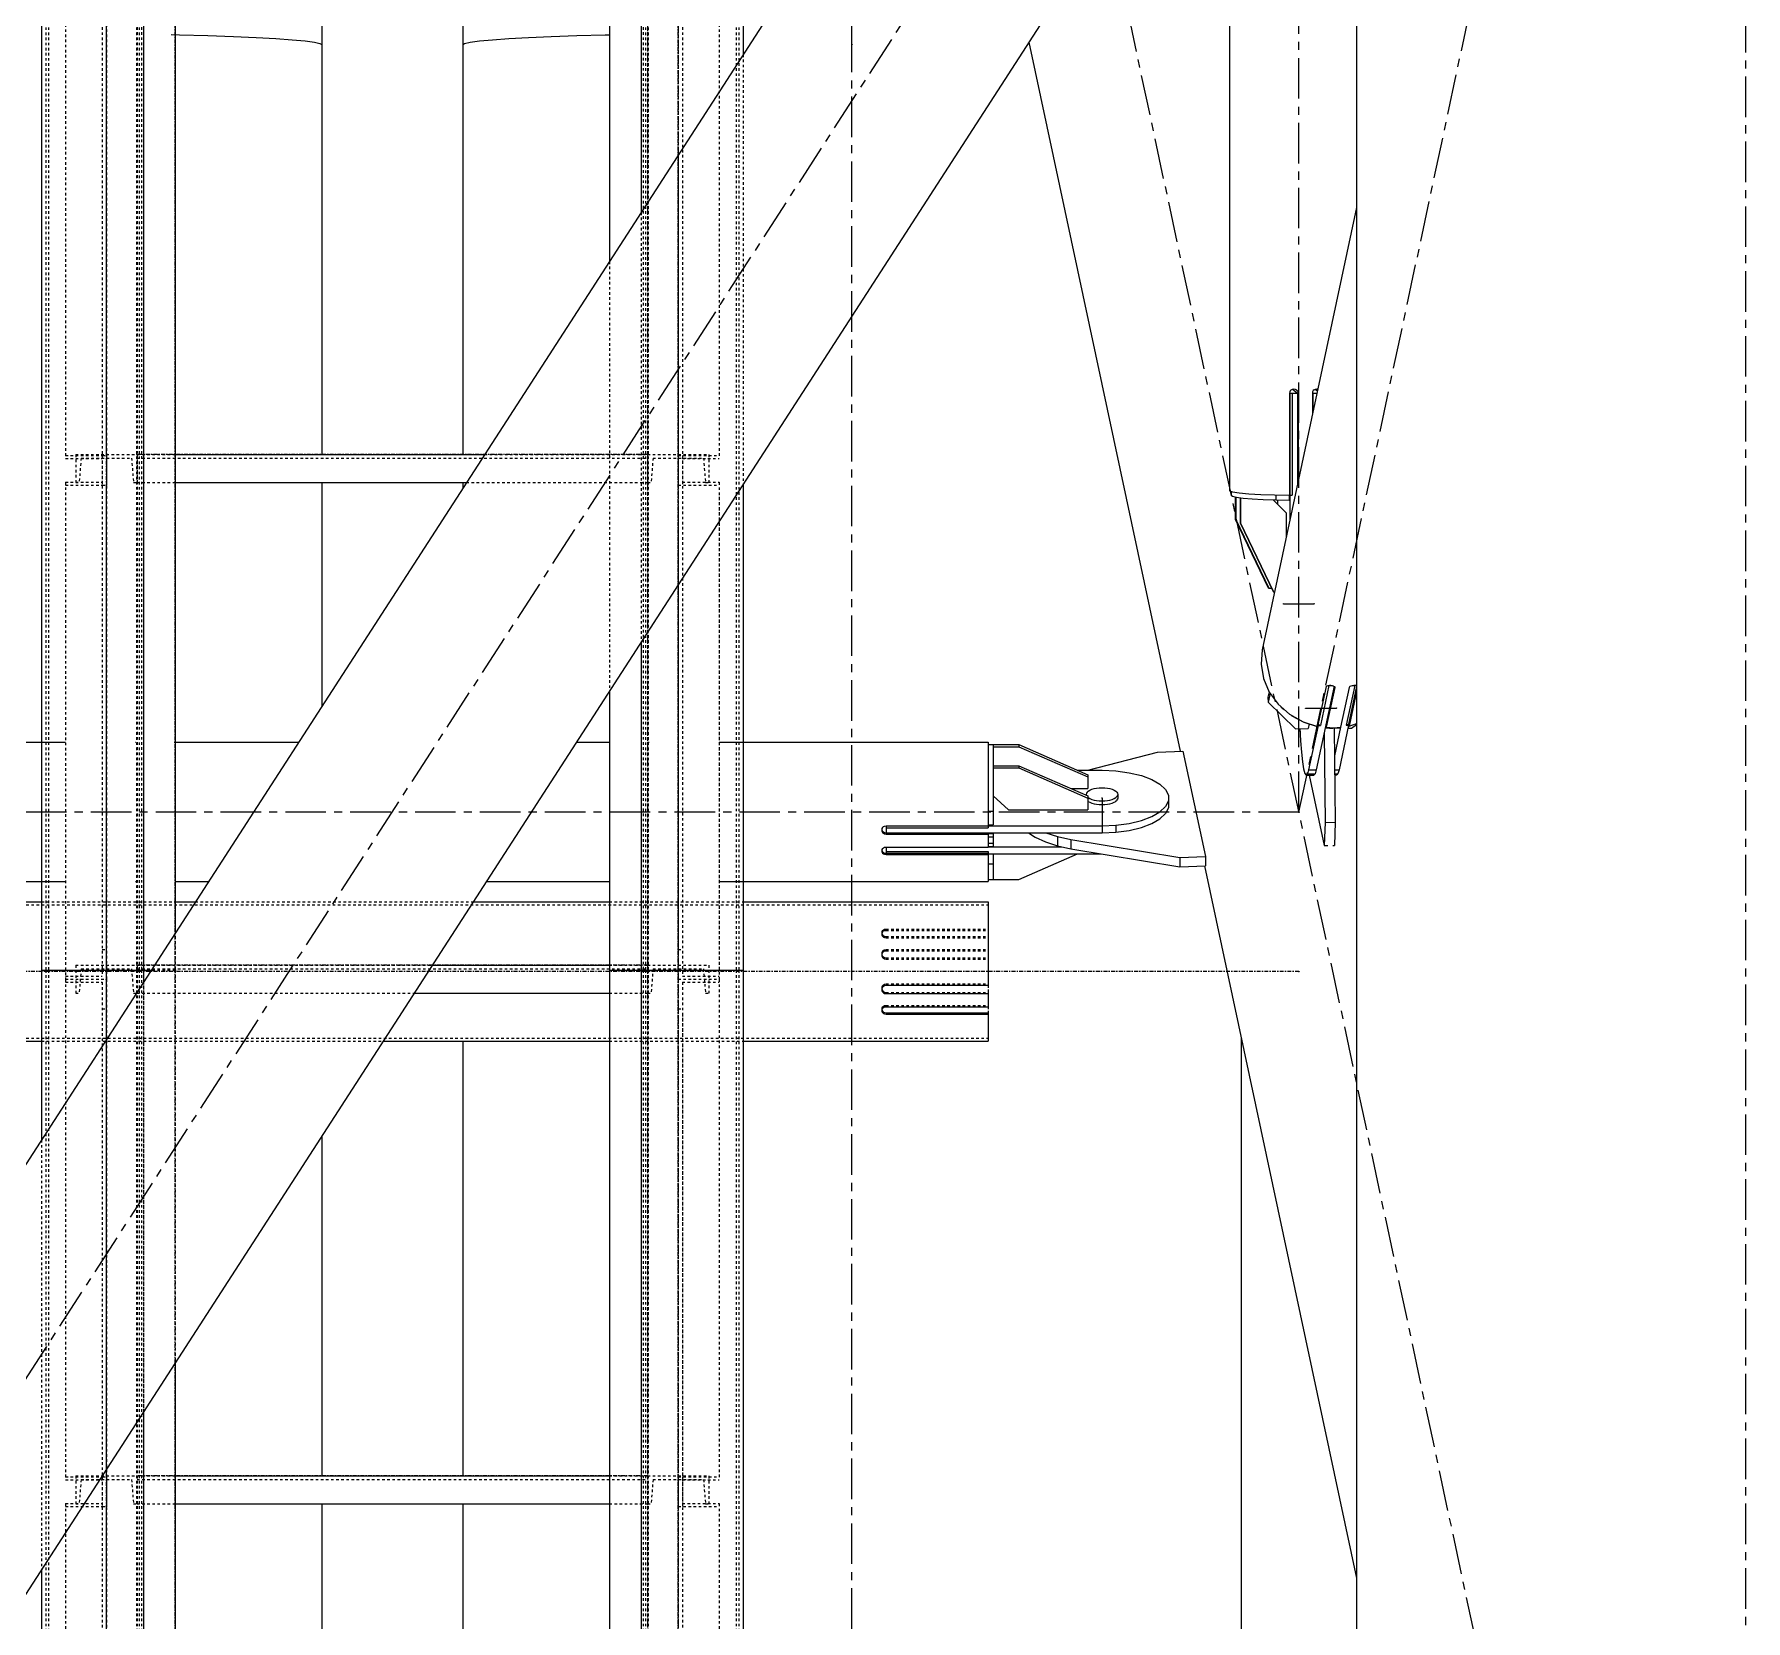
# Model space of a CAD drawing. Header units: millimetres. Extents: x 5143 to 30813, y 232 to 21408.
# Drawn here: x 23094.9 to 23430, y 7791.9 to 8102.6 of the extents above; entities that cross this region are included whole.
import ezdxf

# ---------------------------------------------------------------- set-up
doc = ezdxf.new("R2010")
doc.units = ezdxf.units.MM
doc.header["$LTSCALE"] = 0.25
for name, pattern in [('CENTER', [50.8, 31.75, -6.35, 6.35, -6.35]), ('XKITLINE00', [0]), ('XKITLINE02', [4, 2, -2]), ('XKITLINE03', [6, 3, -1, 1, -1])]:
    doc.linetypes.add(name, pattern=pattern)

msp = doc.modelspace()

# ---------------------------------------------------------------- linework, layer by layer
at = {"color": 3, "linetype": 'XKITLINE02'}
for p, q in [((23097.16, 9590.91), (23097.16, 7919.31)), ((23097.69, 9590.91), (23097.69, 7919.31)), ((23114.92, 9590.91), (23114.92, 7919.31)), ((23115, 9590.95), (23115.01, 7919.31)), ((23115, 9590.95), (23115.01, 7919.31)), ((23115.46, 9590.91), (23115.46, 7919.31)), ((23115.85, 9590.95), (23115.86, 7919.31)), ((23115.85, 9590.95), (23115.86, 7919.31)), ((23122.5, 9590.95), (23122.51, 7919.31)), ((23122.5, 9590.95), (23122.51, 7919.31)), ((23214.14, 9590.95), (23214.14, 7919.31)), ((23214.54, 9590.91), (23214.54, 7919.31)), ((23214.99, 9590.95), (23214.99, 7919.31)), ((23215.07, 9590.91), (23215.07, 7919.31)), ((23232.3, 9590.91), (23232.3, 7919.31)), ((23232.84, 9590.91), (23232.84, 7919.31)), ((23101.01, 8117.52), (23101.01, 8019.49)), ((23108.21, 8116.94), (23108.21, 8014.27)), ((23109.01, 8117.52), (23109.01, 8014.27)), ((23220.99, 8117.52), (23220.99, 8014.27)), ((23221.79, 8116.94), (23221.79, 8014.27)), ((23228.99, 8117.52), (23228.99, 8019.49)), ((23233.69, 8098.61), (23233.69, 8014.5)), ((23220.99, 8078.96), (23220.99, 8020.07)), ((23213.69, 8067.66), (23213.69, 7983.55)), ((23207.49, 8058.07), (23207.49, 7973.96)), ((23101.01, 8020.07), (23109.01, 8020.07)), ((23101.01, 8019.49), (23108.21, 8019.49)), ((23103.01, 8020.27), (23103.01, 8014.77)), ((23103.01, 8020.27), (23115.01, 8020.27)), ((23103.01, 8020.27), (23103.01, 8014.77)), ((23104.07, 8019.57), (23103.69, 8014.77)), ((23104.07, 8019.57), (23103.69, 8014.77)), ((23104.07, 8019.57), (23113.94, 8019.57)), ((23108.21, 8020.09), (23108.21, 7918.11)), ((23108.21, 8020.09), (23109.01, 8020.09)), ((23109.01, 8020.09), (23109.01, 7917.52)), ((23113.94, 8019.57), (23114.33, 8014.77)), ((23113.94, 8019.57), (23114.33, 8014.77)), ((23115.01, 8020.27), (23115.01, 8014.77)), ((23115.01, 8020.27), (23122.51, 8020.27)), ((23115.01, 8020.27), (23115.01, 8014.77)), ((23115.01, 8020.27), (23115.01, 8014.77)), ((23115.01, 8019.57), (23214.99, 8019.57)), ((23183.06, 8020.27), (23214.99, 8020.27)), ((23214.99, 8020.27), (23214.99, 8014.77)), ((23214.99, 8020.27), (23226.99, 8020.27)), ((23214.99, 8020.27), (23214.99, 8014.77)), ((23214.99, 8020.27), (23214.99, 8014.77)), ((23216.05, 8019.57), (23215.67, 8014.77)), ((23216.05, 8019.57), (23215.67, 8014.77)), ((23216.05, 8019.57), (23225.92, 8019.57)), ((23220.99, 8020.09), (23220.99, 7922.34)), ((23220.99, 8020.09), (23221.79, 8020.09)), ((23220.99, 8020.07), (23228.99, 8020.07)), ((23221.79, 8020.09), (23221.79, 7918.11)), ((23221.79, 8019.49), (23228.99, 8019.49)), ((23225.92, 8019.57), (23226.31, 8014.77)), ((23225.92, 8019.57), (23226.31, 8014.77)), ((23226.99, 8020.27), (23226.99, 8014.77)), ((23226.99, 8020.27), (23226.99, 8014.77)), ((23101.01, 8014.84), (23101.01, 7917.52)), ((23101.01, 8014.84), (23108.21, 8014.84)), ((23101.01, 8014.26), (23109.01, 8014.26)), ((23103.01, 8014.77), (23103.69, 8014.77)), ((23108.21, 8014.27), (23109.01, 8014.27)), ((23114.33, 8014.77), (23115.01, 8014.77)), ((23115.01, 8014.77), (23122.51, 8014.77)), ((23179.5, 8014.77), (23214.99, 8014.77)), ((23214.99, 8014.77), (23215.67, 8014.77)), ((23220.99, 8014.27), (23221.79, 8014.27)), ((23220.99, 8014.26), (23228.99, 8014.26)), ((23221.79, 8014.84), (23228.99, 8014.84)), ((23226.31, 8014.77), (23226.99, 8014.77)), ((23228.99, 8014.84), (23228.99, 7919.31)), ((23228.99, 8011.96), (23228.99, 7917.52)), ((23220.99, 8008.49), (23220.99, 7917.52)), ((23048.33, 7932.07), (23281.66, 7932.07)), ((23096.31, 7932.67), (23122.51, 7932.67)), ((23126.44, 7932.67), (23180.8, 7932.67)), ((23207.49, 7932.67), (23233.69, 7932.67)), ((23281.66, 7932.07), (23281.66, 7926.83)), ((23260.85, 7926.86), (23260.81, 7926.63)), ((23260.81, 7926.63), (23260.85, 7926.4)), ((23260.81, 7926.63), (23260.81, 7926.38)), ((23260.85, 7926.61), (23260.81, 7926.38)), ((23260.81, 7926.38), (23260.85, 7926.15)), ((23260.97, 7927.06), (23260.85, 7926.86)), ((23260.97, 7926.81), (23260.85, 7926.61)), ((23260.85, 7926.4), (23260.97, 7926.2)), ((23260.85, 7926.15), (23260.97, 7925.95)), ((23260.97, 7927.06), (23261.16, 7927.22)), ((23260.97, 7926.81), (23261.12, 7926.94)), ((23260.97, 7926.2), (23261.16, 7926.04)), ((23260.97, 7925.95), (23261.16, 7925.79)), ((23261.12, 7926.94), (23261.16, 7926.97)), ((23261.16, 7927.22), (23261.39, 7927.31)), ((23261.16, 7926.97), (23261.39, 7927.06)), ((23261.16, 7926.04), (23261.39, 7925.93)), ((23261.16, 7925.79), (23261.39, 7925.68)), ((23261.39, 7927.31), (23261.66, 7927.36)), ((23261.39, 7927.06), (23261.66, 7927.09)), ((23261.39, 7925.93), (23261.66, 7925.9)), ((23261.39, 7925.93), (23261.39, 7925.68)), ((23261.39, 7925.68), (23261.66, 7925.65)), ((23261.66, 7927.36), (23261.66, 7927.09)), ((23261.66, 7927.36), (23281.66, 7927.36)), ((23261.66, 7927.09), (23281.66, 7927.09)), ((23261.66, 7925.9), (23281.66, 7925.9)), ((23261.66, 7925.9), (23261.66, 7925.65)), ((23261.66, 7925.65), (23281.66, 7925.65)), ((23281.66, 7926.83), (23281.66, 7919.31)), ((23108.21, 7923.35), (23109.01, 7923.35)), ((23220.99, 7923.35), (23221.79, 7923.35)), ((23260.85, 7922.79), (23260.81, 7922.53)), ((23260.85, 7922.54), (23260.81, 7922.34)), ((23260.81, 7922.53), (23260.84, 7922.34)), ((23260.81, 7922.53), (23260.81, 7922.29)), ((23260.81, 7922.34), (23260.81, 7922.29)), ((23260.81, 7922.29), (23260.85, 7922.03)), ((23260.84, 7922.34), (23260.85, 7922.28)), ((23260.97, 7923.01), (23260.85, 7922.79)), ((23260.97, 7922.76), (23260.85, 7922.54)), ((23260.85, 7922.28), (23260.97, 7922.06)), ((23260.85, 7922.03), (23260.97, 7921.81)), ((23260.97, 7923.01), (23261.16, 7923.19)), ((23260.97, 7922.76), (23261.16, 7922.94)), ((23260.97, 7922.06), (23261.16, 7921.88)), ((23261.16, 7923.19), (23261.39, 7923.31)), ((23261.16, 7922.94), (23261.39, 7923.06)), ((23261.39, 7923.31), (23261.66, 7923.35)), ((23261.39, 7923.31), (23261.39, 7923.06)), ((23261.39, 7923.06), (23261.66, 7923.1)), ((23261.66, 7923.35), (23281.66, 7923.35)), ((23261.66, 7923.35), (23261.66, 7923.1)), ((23261.66, 7923.1), (23281.66, 7923.1)), ((23097.16, 7919.31), (23097.16, 6234.33)), ((23097.69, 7919.31), (23097.69, 6234.33)), ((23103.01, 7920.27), (23103.01, 7914.77)), ((23103.01, 7920.27), (23115.01, 7920.27)), ((23103.01, 7920.27), (23103.01, 7914.77)), ((23104.07, 7919.57), (23103.69, 7914.77)), ((23104.07, 7919.57), (23103.69, 7914.77)), ((23104.07, 7919.57), (23113.94, 7919.57)), ((23113.94, 7919.57), (23114.33, 7914.77)), ((23113.94, 7919.57), (23114.33, 7914.77)), ((23114.92, 7919.31), (23114.93, 6234.33)), ((23115.01, 7920.27), (23115.01, 7914.77)), ((23115.01, 7920.27), (23115.01, 7914.77)), ((23115.01, 7920.27), (23115.01, 7914.77)), ((23115.01, 7920.27), (23172.79, 7920.27)), ((23115.01, 7919.57), (23214.99, 7919.57)), ((23115.01, 7919.31), (23122.51, 7919.31)), ((23115.01, 7919.31), (23116.31, 7919.31)), ((23115.01, 7919.31), (23115.01, 6234.33)), ((23115.01, 7919.31), (23122.51, 7919.31)), ((23115.01, 7919.31), (23116.31, 7919.31)), ((23115.46, 7919.31), (23115.46, 6234.33)), ((23115.86, 7919.31), (23115.86, 6234.33)), ((23116.31, 7919.31), (23116.31, 6234.33)), ((23122.51, 7919.31), (23122.51, 6234.33)), ((23122.51, 7919.31), (23122.51, 7842.48)), ((23207.49, 7920.27), (23214.99, 7920.27)), ((23207.49, 7919.31), (23214.99, 7919.31)), ((23207.49, 7919.31), (23214.99, 7919.31)), ((23214.14, 7919.31), (23214.14, 6234.33)), ((23214.54, 7919.31), (23214.53, 6234.33)), ((23214.99, 7920.27), (23214.99, 7914.77)), ((23214.99, 7920.27), (23226.99, 7920.27)), ((23214.99, 7920.27), (23214.99, 7914.77)), ((23214.99, 7920.27), (23214.99, 7914.77)), ((23214.99, 7919.31), (23214.99, 6234.33)), ((23215.07, 7919.31), (23215.06, 6234.33)), ((23216.05, 7919.57), (23215.67, 7914.77)), ((23216.05, 7919.57), (23215.67, 7914.77)), ((23216.05, 7919.57), (23225.92, 7919.57)), ((23225.92, 7919.57), (23226.31, 7914.77)), ((23225.92, 7919.57), (23226.31, 7914.77)), ((23226.99, 7920.27), (23226.99, 7914.77)), ((23226.99, 7920.27), (23226.99, 7914.77)), ((23232.3, 7919.31), (23232.3, 6234.33)), ((23232.84, 7919.31), (23232.83, 6234.33)), ((23260.97, 7921.81), (23261.12, 7921.66)), ((23261.12, 7921.66), (23261.16, 7921.62)), ((23261.16, 7921.88), (23261.39, 7921.78)), ((23261.16, 7921.62), (23261.39, 7921.5)), ((23261.39, 7921.78), (23261.66, 7921.72)), ((23261.39, 7921.5), (23261.66, 7921.45)), ((23261.66, 7921.72), (23281.66, 7921.72)), ((23261.66, 7921.72), (23261.66, 7921.45)), ((23261.66, 7921.45), (23281.66, 7921.45)), ((23101.01, 7918.11), (23108.21, 7918.11)), ((23101.01, 7917.52), (23101.01, 7819.49)), ((23101.01, 7917.52), (23109.01, 7917.52)), ((23101.01, 7917.52), (23109.01, 7917.52)), ((23101.01, 7916.94), (23108.21, 7916.94)), ((23108.21, 7916.94), (23108.21, 7814.27)), ((23109.01, 7917.52), (23109.01, 7814.27)), ((23116.31, 7917), (23116.31, 7832.89)), ((23220.99, 7917.52), (23220.99, 7814.27)), ((23220.99, 7917.52), (23228.99, 7917.52)), ((23220.99, 7917.52), (23228.99, 7917.52)), ((23221.79, 7918.11), (23228.99, 7918.11)), ((23221.79, 7916.94), (23221.79, 7817.17)), ((23221.79, 7916.94), (23228.99, 7916.94)), ((23228.99, 7917.52), (23228.99, 7819.49)), ((23260.85, 7916.01), (23260.81, 7915.76)), ((23260.81, 7915.76), (23260.83, 7915.64)), ((23260.81, 7915.76), (23260.81, 7915.51)), ((23260.97, 7916.24), (23260.85, 7916.01)), ((23260.97, 7916.24), (23261.12, 7916.39)), ((23261.16, 7916.42), (23261.12, 7916.39)), ((23261.16, 7916.42), (23261.39, 7916.55)), ((23261.39, 7916.55), (23261.66, 7916.6)), ((23261.66, 7916.6), (23281.66, 7916.6)), ((23261.66, 7916.6), (23261.66, 7916.33)), ((23281.66, 7916.5), (23281.66, 7914.95)), ((23281.66, 7916.33), (23281.66, 7905.98)), ((23103.01, 7914.77), (23103.69, 7914.77)), ((23114.33, 7914.77), (23115.01, 7914.77)), ((23115.01, 7914.77), (23169.23, 7914.77)), ((23207.49, 7914.77), (23214.99, 7914.77)), ((23214.99, 7914.77), (23215.67, 7914.77)), ((23226.31, 7914.77), (23226.99, 7914.77)), ((23260.97, 7912.1), (23260.85, 7911.9)), ((23260.97, 7912.1), (23261.16, 7912.26)), ((23261.16, 7912.26), (23261.39, 7912.37)), ((23261.39, 7912.37), (23261.66, 7912.4)), ((23261.39, 7912.37), (23261.39, 7912.12)), ((23261.66, 7914.95), (23281.66, 7914.95)), ((23261.66, 7912.4), (23281.66, 7912.4)), ((23261.66, 7912.4), (23261.66, 7912.15)), ((23281.66, 7913.36), (23281.66, 7912.15)), ((23281.66, 7912.15), (23281.66, 7910.86)), ((23108.21, 7911.72), (23109.01, 7911.72)), ((23220.99, 7911.72), (23221.79, 7911.72)), ((23221.79, 7910.74), (23221.79, 7814.27)), ((23260.85, 7911.9), (23260.81, 7911.67)), ((23260.81, 7911.67), (23260.83, 7911.54)), ((23260.81, 7911.67), (23260.81, 7911.42)), ((23261.14, 7910.84), (23261.16, 7910.83)), ((23048.33, 7905.98), (23281.66, 7905.98)), ((23096.31, 7905.38), (23163.16, 7905.38)), ((23207.49, 7905.38), (23233.69, 7905.38)), ((23281.66, 7907.98), (23281.66, 7906.85)), ((23281.66, 7906.24), (23281.66, 7905.78)), ((23096.31, 7886.06), (23096.31, 7801.95)), ((23101.01, 7820.07), (23109.01, 7820.07)), ((23101.01, 7819.49), (23108.21, 7819.49)), ((23103.01, 7820.27), (23103.01, 7814.77)), ((23103.01, 7820.27), (23115.01, 7820.27)), ((23103.01, 7820.27), (23103.01, 7814.77)), ((23104.07, 7819.57), (23103.69, 7814.77)), ((23104.07, 7819.57), (23103.69, 7814.77)), ((23104.07, 7819.57), (23113.94, 7819.57)), ((23108.21, 7820.09), (23108.21, 7718.11)), ((23108.21, 7820.09), (23109.01, 7820.09)), ((23109.01, 7820.09), (23109.01, 7717.52)), ((23113.94, 7819.57), (23114.33, 7814.77)), ((23113.94, 7819.57), (23114.33, 7814.77)), ((23115.01, 7820.27), (23115.01, 7814.77)), ((23115.01, 7820.27), (23122.51, 7820.27)), ((23115.01, 7820.27), (23115.01, 7814.77)), ((23115.01, 7820.27), (23115.01, 7814.77)), ((23115.01, 7819.57), (23214.99, 7819.57)), ((23207.49, 7820.27), (23214.99, 7820.27)), ((23214.99, 7820.27), (23214.99, 7814.77)), ((23214.99, 7820.27), (23226.99, 7820.27)), ((23214.99, 7820.27), (23214.99, 7814.77)), ((23214.99, 7820.27), (23214.99, 7814.77)), ((23216.05, 7819.57), (23215.67, 7814.77)), ((23216.05, 7819.57), (23215.67, 7814.77)), ((23216.05, 7819.57), (23225.92, 7819.57)), ((23220.99, 7820.09), (23220.99, 7717.52)), ((23220.99, 7820.09), (23221.79, 7820.09)), ((23220.99, 7820.07), (23228.99, 7820.07)), ((23221.79, 7820.09), (23221.79, 7718.11)), ((23221.79, 7819.49), (23228.99, 7819.49)), ((23225.92, 7819.57), (23226.31, 7814.77)), ((23225.92, 7819.57), (23226.31, 7814.77)), ((23226.99, 7820.27), (23226.99, 7814.77)), ((23226.99, 7820.27), (23226.99, 7814.77)), ((23101.01, 7814.84), (23101.01, 7717.52)), ((23101.01, 7814.84), (23108.21, 7814.84)), ((23103.01, 7814.77), (23103.69, 7814.77)), ((23114.33, 7814.77), (23115.01, 7814.77)), ((23115.01, 7814.77), (23122.51, 7814.77)), ((23207.49, 7814.77), (23214.99, 7814.77)), ((23214.99, 7814.77), (23215.67, 7814.77)), ((23221.79, 7814.84), (23228.99, 7814.84)), ((23226.31, 7814.77), (23226.99, 7814.77)), ((23228.99, 7814.84), (23228.99, 7717.52)), ((23101.01, 7814.26), (23109.01, 7814.26)), ((23108.21, 7814.27), (23109.01, 7814.27)), ((23220.99, 7814.27), (23221.79, 7814.27)), ((23220.99, 7814.26), (23228.99, 7814.26))]:
    msp.add_line(p, q, dxfattribs=at)
at = {"color": 1, "linetype": 'XKITLINE03'}
for p, q in [((23109.01, 7919.31), (23109.01, 9590.91)), ((23122.51, 7919.31), (23122.5, 9590.95)), ((23214.99, 9590.95), (23214.99, 7919.31)), ((23220.99, 7919.31), (23220.99, 9590.91)), ((23109.01, 8020.07), (23109.01, 8117.52)), ((23220.99, 8117.52), (23220.99, 8020.07)), ((23214.99, 8020.27), (23115.01, 8020.27)), ((23115.01, 8020.27), (23115.01, 8020.27)), ((23214.99, 8020.27), (23214.99, 8020.27)), ((23109.01, 7917.52), (23109.01, 8014.26)), ((23220.99, 8014.26), (23220.99, 7917.52)), ((23342.5, 7919.02), (22987.5, 7919.02)), ((23109.01, 6234.33), (23109.01, 7919.31)), ((23115.01, 7920.27), (23115.01, 7920.27)), ((23214.99, 7920.27), (23115.01, 7920.27)), ((23122.51, 6234.33), (23122.51, 7919.31)), ((23214.99, 7920.27), (23214.99, 7920.27)), ((23214.99, 7919.31), (23214.99, 6234.33)), ((23220.98, 6234.33), (23220.99, 7919.31)), ((23109.01, 7820.07), (23109.01, 7917.52)), ((23220.99, 7917.52), (23220.99, 7820.07)), ((23214.99, 7820.27), (23115.01, 7820.27)), ((23115.01, 7820.27), (23115.01, 7820.27)), ((23214.99, 7820.27), (23214.99, 7820.27)), ((23109.01, 7717.52), (23109.01, 7814.26)), ((23220.99, 7814.26), (23220.99, 7717.52))]:
    msp.add_line(p, q, dxfattribs=at)
at = {"color": 8, "linetype": 'CENTER'}
for p, q in [((23430, 7286.23), (23430, 8951.04)), ((23255, 8100.54), (23255, 8908.22)), ((23342.5, 7950.27), (23342.5, 8770.27)), ((22900, 7540.27), (23430, 8360.27)), ((23430, 7540.27), (23255, 8360.27)), ((23342.5, 7950.27), (23430, 8360.27)), ((23255, 6431.43), (23255, 8100.54)), ((23339.51, 7991.02), (23345.48, 7991.06)), ((23343.85, 7970.58), (23349.82, 7970.62)), ((23303.96, 7953), (23303.96, 7947.54)), ((23342.5, 7950.27), (22987.5, 7950.27))]:
    msp.add_line(p, q, dxfattribs=at)
at = {"color": 7, "linetype": 'XKITLINE00'}
for p, q in [((23096.31, 8337.53), (23096.31, 7919.31)), ((23116.31, 8337.53), (23116.31, 7919.31)), ((23122.51, 8337.53), (23122.51, 7926.59)), ((23207.49, 8337.53), (23207.49, 8058.07)), ((23213.69, 8337.53), (23213.69, 8067.66)), ((23233.69, 8337.53), (23233.69, 8098.61)), ((23122.51, 8020.27), (23183.06, 8020.27)), ((23122.51, 8014.77), (23179.5, 8014.77)), ((23233.69, 8014.5), (23233.69, 7919.31)), ((23213.69, 7983.55), (23213.69, 7919.31)), ((23207.49, 7973.96), (23207.49, 7919.31)), ((23048.33, 7932.67), (23096.31, 7932.67)), ((23122.51, 7932.67), (23126.44, 7932.67)), ((23180.8, 7932.67), (23207.49, 7932.67)), ((23233.69, 7932.67), (23281.66, 7932.67)), ((23281.66, 7932.67), (23281.66, 7916.33)), ((23096.31, 7919.31), (23116.31, 7919.31)), ((23096.31, 7919.31), (23116.31, 7919.31)), ((23096.31, 7919.31), (23096.31, 7886.06)), ((23116.31, 7919.31), (23117.8, 7919.31)), ((23116.31, 7919.31), (23117.8, 7919.31)), ((23116.31, 7919.31), (23116.31, 7917)), ((23172.79, 7920.27), (23207.49, 7920.27)), ((23207.49, 7919.31), (23213.69, 7919.31)), ((23207.49, 7919.31), (23213.69, 7919.31)), ((23207.49, 7919.31), (23207.49, 7563.05)), ((23213.69, 7919.31), (23233.69, 7919.31)), ((23213.69, 7919.31), (23233.69, 7919.31)), ((23213.69, 7919.31), (23213.69, 7563.05)), ((23233.69, 7919.31), (23233.69, 7563.05)), ((23260.85, 7915.77), (23260.81, 7915.51)), ((23260.81, 7915.51), (23260.85, 7915.26)), ((23260.83, 7915.64), (23260.85, 7915.51)), ((23260.97, 7915.99), (23260.85, 7915.77)), ((23260.85, 7915.51), (23260.97, 7915.29)), ((23260.97, 7915.99), (23261.16, 7916.17)), ((23261.16, 7916.17), (23261.39, 7916.27)), ((23261.39, 7916.27), (23261.66, 7916.33)), ((23261.66, 7916.33), (23281.66, 7916.33)), ((23169.23, 7914.77), (23207.49, 7914.77)), ((23260.85, 7915.26), (23260.97, 7915.04)), ((23260.97, 7915.29), (23261.16, 7915.11)), ((23260.97, 7915.04), (23261.16, 7914.86)), ((23260.97, 7911.85), (23261.16, 7912.01)), ((23261.16, 7915.11), (23261.39, 7914.99)), ((23261.16, 7914.86), (23261.39, 7914.74)), ((23261.16, 7912.01), (23261.39, 7912.12)), ((23261.39, 7914.99), (23261.66, 7914.95)), ((23261.39, 7914.99), (23261.39, 7914.74)), ((23261.39, 7914.74), (23261.66, 7914.7)), ((23261.39, 7912.12), (23261.66, 7912.15)), ((23261.66, 7914.95), (23261.66, 7914.7)), ((23261.66, 7914.7), (23281.66, 7914.7)), ((23261.66, 7912.15), (23281.66, 7912.15)), ((23281.66, 7914.95), (23281.66, 7912.15)), ((23260.85, 7911.65), (23260.81, 7911.42)), ((23260.81, 7911.42), (23260.85, 7911.19)), ((23260.83, 7911.54), (23260.85, 7911.44)), ((23260.97, 7911.85), (23260.85, 7911.65)), ((23260.85, 7911.44), (23260.97, 7911.24)), ((23260.85, 7911.19), (23260.97, 7910.99)), ((23260.97, 7911.24), (23261.12, 7911.1)), ((23260.97, 7910.99), (23261.14, 7910.84)), ((23261.12, 7911.1), (23261.16, 7911.08)), ((23261.16, 7911.08), (23261.39, 7910.99)), ((23261.16, 7910.83), (23261.39, 7910.74)), ((23261.39, 7910.99), (23261.66, 7910.95)), ((23261.39, 7910.74), (23261.66, 7910.69)), ((23261.66, 7910.95), (23281.66, 7910.95)), ((23261.66, 7910.95), (23261.66, 7910.69)), ((23261.66, 7910.69), (23281.66, 7910.69)), ((23281.66, 7910.86), (23281.66, 7908.53)), ((23048.33, 7905.38), (23096.31, 7905.38)), ((23163.16, 7905.38), (23207.49, 7905.38)), ((23233.69, 7905.38), (23281.66, 7905.38)), ((23281.66, 7908.53), (23281.66, 7905.78)), ((23281.66, 7905.78), (23281.66, 7905.38)), ((23122.51, 7842.48), (23122.51, 7563.05)), ((23116.31, 7832.89), (23116.31, 7563.05)), ((23122.51, 7820.27), (23207.49, 7820.27)), ((23122.51, 7814.77), (23207.49, 7814.77)), ((23096.31, 7801.95), (23096.31, 7563.05))]:
    msp.add_line(p, q, dxfattribs=at)
at = {"color": 8, "linetype": 'XKITLINE00'}
for p, q in [((23283.6, 8175.84), (23007.97, 7749.39)), ((23328.91, 8159.87), (23328.91, 8013.19)), ((23322.02, 8151.16), (23046.39, 7724.71)), ((23353.8, 8150.56), (23353.8, 7576.88)), ((23151.2, 8114.77), (23151.2, 8100.54)), ((23178.8, 8114.77), (23178.8, 8100.54)), ((23121.68, 8102.5), (23123.34, 8102.46)), ((23123.34, 8102.46), (23128.88, 8102.3)), ((23128.88, 8102.3), (23133.9, 8102.12)), ((23128.88, 8102.3), (23133.9, 8102.12)), ((23133.9, 8102.12), (23138.35, 8101.92)), ((23133.9, 8102.12), (23138.35, 8101.92)), ((23138.35, 8101.92), (23142.2, 8101.71)), ((23138.35, 8101.92), (23142.2, 8101.71)), ((23142.2, 8101.71), (23145.39, 8101.49)), ((23142.2, 8101.71), (23145.39, 8101.49)), ((23145.39, 8101.49), (23147.91, 8101.26)), ((23145.39, 8101.49), (23147.91, 8101.26)), ((23147.91, 8101.26), (23149.73, 8101.02)), ((23147.91, 8101.26), (23149.73, 8101.02)), ((23149.73, 8101.02), (23150.83, 8100.78)), ((23149.73, 8101.02), (23150.83, 8100.78)), ((23150.83, 8100.78), (23151.2, 8100.54)), ((23150.83, 8100.78), (23151.2, 8100.54)), ((23151.2, 8100.54), (23151.2, 8020.27)), ((23178.8, 8100.54), (23179.16, 8100.78)), ((23178.8, 8100.54), (23179.16, 8100.78)), ((23178.8, 8100.54), (23178.8, 8020.27)), ((23179.16, 8100.78), (23180.26, 8101.02)), ((23179.16, 8100.78), (23180.26, 8101.02)), ((23180.26, 8101.02), (23182.08, 8101.26)), ((23180.26, 8101.02), (23182.08, 8101.26)), ((23182.08, 8101.26), (23184.6, 8101.49)), ((23182.08, 8101.26), (23184.6, 8101.49)), ((23184.6, 8101.49), (23187.79, 8101.71)), ((23184.6, 8101.49), (23187.79, 8101.71)), ((23187.79, 8101.71), (23191.64, 8101.92)), ((23187.79, 8101.71), (23191.64, 8101.92)), ((23191.64, 8101.92), (23196.09, 8102.12)), ((23191.64, 8101.92), (23196.09, 8102.12)), ((23196.09, 8102.12), (23201.11, 8102.3)), ((23196.09, 8102.12), (23201.11, 8102.3)), ((23201.11, 8102.3), (23206.65, 8102.46)), ((23206.65, 8102.46), (23207.49, 8102.48)), ((23289.61, 8101.01), (23319.24, 7962.16)), ((23353.8, 8068.62), (23335.31, 7982)), ((23340.82, 8032.76), (23340.72, 8032.52)), ((23340.82, 8032.76), (23341, 8032.95)), ((23341, 8032.95), (23341.24, 8033.07)), ((23341.22, 8033.06), (23342.23, 8032.29)), ((23341.24, 8033.07), (23341.51, 8033.11)), ((23341.51, 8033.11), (23341.77, 8033.06)), ((23341.77, 8033.06), (23342.01, 8032.94)), ((23341.98, 8032.96), (23342.14, 8032.8)), ((23342.01, 8032.94), (23342.2, 8032.76)), ((23342.14, 8032.8), (23342.26, 8032.56)), ((23342.2, 8032.76), (23342.32, 8032.52)), ((23345.31, 8032.78), (23345.19, 8032.54)), ((23345.5, 8032.97), (23345.31, 8032.78)), ((23345.5, 8032.97), (23345.73, 8033.09)), ((23345.71, 8033.08), (23346.14, 8032.75)), ((23345.73, 8033.09), (23345.99, 8033.14)), ((23345.99, 8033.14), (23346.22, 8033.1)), ((23340.72, 8032.52), (23340.65, 8032.26)), ((23340.65, 8032.26), (23340.65, 8012.31)), ((23340.67, 8032.33), (23340.71, 8032.29)), ((23340.71, 8032.29), (23340.71, 8012.35)), ((23340.71, 8032.29), (23341.18, 8032.28)), ((23341.18, 8032.28), (23342.23, 8032.29)), ((23341.18, 8032.28), (23341.18, 8012.33)), ((23342.23, 8032.29), (23342.23, 8014.41)), ((23342.26, 8032.56), (23342.32, 8032.52)), ((23342.26, 8032.56), (23342.31, 8032.3)), ((23342.31, 8032.3), (23342.36, 8032.26)), ((23342.31, 8032.3), (23342.31, 8014.79)), ((23342.32, 8032.52), (23342.36, 8032.26)), ((23342.36, 8032.26), (23342.36, 8015.05)), ((23345.19, 8032.54), (23345.15, 8032.28)), ((23345.15, 8032.28), (23345.15, 8028.11)), ((23345.16, 8032.35), (23345.21, 8032.31)), ((23345.21, 8032.31), (23345.21, 8028.41)), ((23345.21, 8032.31), (23346.05, 8032.31)), ((23151.2, 8014.77), (23151.2, 7970.98)), ((23178.8, 8014.77), (23178.8, 8013.68)), ((23328.91, 8013.19), (23329.53, 8012.98)), ((23329.25, 8013.08), (23329.25, 8012.3)), ((23329.53, 8012.98), (23330.8, 8012.78)), ((23330.8, 8012.78), (23332.67, 8012.6)), ((23332.67, 8012.6), (23335.02, 8012.46)), ((23329.25, 8012.3), (23329.5, 8012.1)), ((23329.5, 8012.1), (23330.3, 8011.92)), ((23330.03, 8011.98), (23330.03, 8007.62)), ((23330.13, 8011.96), (23330.13, 8007.54)), ((23330.3, 8011.92), (23331.06, 8011.82)), ((23330.97, 8011.83), (23330.97, 8006.9)), ((23331.06, 8011.82), (23331.06, 8011.81)), ((23331.06, 8011.81), (23331.06, 8006.83)), ((23331.06, 8011.81), (23331.08, 8011.81)), ((23331.08, 8011.81), (23331.61, 8011.75)), ((23331.61, 8011.75), (23333.38, 8011.6)), ((23333.38, 8011.6), (23335.53, 8011.48)), ((23335.02, 8012.46), (23337.75, 8012.36)), ((23335.53, 8011.48), (23337.98, 8011.39)), ((23337.48, 8011.41), (23340.02, 8008.88)), ((23337.75, 8012.36), (23340.65, 8012.31)), ((23337.98, 8012.36), (23337.98, 8011.39)), ((23337.98, 8011.39), (23340.61, 8011.34)), ((23338.28, 8011.39), (23338.28, 8010.61)), ((23340.61, 8012.31), (23340.61, 8011.34)), ((23340.71, 8012.35), (23341.18, 8012.33)), ((23340.71, 8012.35), (23340.73, 8012.33)), ((23340.73, 8012.33), (23341.18, 8012.33)), ((23340.73, 8012.33), (23340.73, 8007.41)), ((23330.03, 8007.62), (23330.13, 8007.54)), ((23330.03, 8007.62), (23336.51, 7994.19)), ((23330.13, 8007.54), (23336.6, 7994.12)), ((23330.97, 8006.9), (23331.06, 8006.83)), ((23330.97, 8006.9), (23337.44, 7993.48)), ((23331.06, 8006.83), (23337.53, 7993.41)), ((23340.02, 8008.88), (23340.02, 8004.08)), ((23336.51, 7994.19), (23336.6, 7994.12)), ((23336.6, 7994.12), (23337.13, 7994.13)), ((23337.44, 7993.48), (23337.53, 7993.41)), ((23337.53, 7993.41), (23337.74, 7993.41)), ((23335.31, 7982), (23335.1, 7979.2)), ((23335.1, 7979.2), (23335.57, 7976.41)), ((23335.57, 7976.41), (23336.7, 7973.76)), ((23336.67, 7973.83), (23336.43, 7972.73)), ((23336.43, 7972.73), (23336.48, 7971.81)), ((23336.85, 7973.55), (23336.48, 7971.81)), ((23336.7, 7973.76), (23338.43, 7971.39)), ((23349.39, 7974.89), (23345.9, 7958.53)), ((23347.83, 7974.84), (23346.17, 7967.04)), ((23348.37, 7975.02), (23346.71, 7967.22)), ((23347.83, 7974.84), (23347.92, 7974.92)), ((23349.43, 7974.85), (23347.84, 7967.41)), ((23349.53, 7974.66), (23347.87, 7966.86)), ((23347.92, 7974.92), (23348.04, 7975.01)), ((23348.04, 7975.01), (23348.24, 7975.06)), ((23348.24, 7975.06), (23348.49, 7975.09)), ((23348.28, 7975.06), (23348.37, 7975.02)), ((23348.37, 7975.02), (23349.06, 7975.02)), ((23348.49, 7975.09), (23348.75, 7975.08)), ((23348.75, 7975.08), (23349.01, 7975.03)), ((23349.01, 7975.03), (23349.24, 7974.96)), ((23349.24, 7974.96), (23349.41, 7974.87)), ((23349.41, 7974.87), (23349.51, 7974.77)), ((23349.51, 7974.77), (23349.53, 7974.66)), ((23352.32, 7974.68), (23350.66, 7966.88)), ((23353.45, 7975.05), (23351.78, 7967.25)), ((23353.8, 7974.87), (23352.22, 7967.49)), ((23353.8, 7974.61), (23352.31, 7967.66)), ((23352.38, 7974.79), (23352.32, 7974.68)), ((23353.8, 7973.9), (23352.34, 7967.08)), ((23352.38, 7974.79), (23352.52, 7974.89)), ((23352.52, 7974.89), (23352.73, 7974.99)), ((23352.73, 7974.99), (23352.97, 7975.06)), ((23352.92, 7975.05), (23353.45, 7975.05)), ((23352.97, 7975.06), (23353.23, 7975.11)), ((23353.23, 7975.11), (23353.49, 7975.12)), ((23353.45, 7975.05), (23353.56, 7975.11)), ((23353.49, 7975.12), (23353.72, 7975.1)), ((23353.72, 7975.1), (23353.8, 7975.07)), ((23336.48, 7971.81), (23341.82, 7966.59)), ((23338.43, 7971.39), (23340.67, 7969.41)), ((23338.95, 7970.92), (23339.05, 7970.81)), ((23339.05, 7970.81), (23339.61, 7970.34)), ((23340.67, 7969.41), (23343.32, 7967.93)), ((23340.91, 7969.28), (23341.11, 7969.12)), ((23341.11, 7969.12), (23343.48, 7967.84)), ((23341.82, 7966.59), (23344.31, 7966.61)), ((23342.61, 7966.59), (23342.74, 7965.96)), ((23342.71, 7966.6), (23342.82, 7964.24)), ((23343.32, 7967.93), (23346.17, 7967.04)), ((23343.49, 7967.88), (23343.48, 7967.84)), ((23343.48, 7967.84), (23346.07, 7967.02)), ((23344.51, 7967.51), (23344.31, 7966.61)), ((23346.26, 7967.21), (23344.4, 7958.52)), ((23346.08, 7967.07), (23346.07, 7967.02)), ((23346.25, 7967.45), (23346.71, 7967.22)), ((23346.25, 7967.42), (23346.26, 7967.21)), ((23346.26, 7967.21), (23346.71, 7967.22)), ((23347.42, 7965.66), (23347.63, 7948.24)), ((23347.75, 7967.22), (23347.77, 7966.76)), ((23347.86, 7967.15), (23347.77, 7966.76)), ((23347.77, 7966.76), (23348.47, 7966.72)), ((23347.83, 7967.61), (23347.86, 7967.15)), ((23347.84, 7967.41), (23347.87, 7966.86)), ((23347.87, 7966.86), (23349.27, 7966.73)), ((23348.49, 7966.8), (23348.47, 7966.72)), ((23348.47, 7966.72), (23349.17, 7966.7)), ((23349.17, 7966.7), (23349.87, 7966.73)), ((23349.27, 7966.73), (23350.66, 7966.88)), ((23349.4, 7966.71), (23349.62, 7948.26)), ((23350.66, 7966.88), (23349.46, 7961.26)), ((23349.88, 7966.79), (23349.87, 7966.73)), ((23349.87, 7966.73), (23350.56, 7966.78)), ((23352.23, 7967.25), (23350.38, 7958.56)), ((23350.58, 7966.87), (23350.56, 7966.78)), ((23351.78, 7967.25), (23352.22, 7967.49)), ((23351.78, 7967.25), (23352.23, 7967.25)), ((23352.11, 7966.66), (23352.78, 7966.66)), ((23352.22, 7967.49), (23352.23, 7967.25)), ((23352.23, 7967.25), (23352.24, 7967.07)), ((23352.32, 7967.46), (23352.24, 7967.07)), ((23352.24, 7967.07), (23352.34, 7967.1)), ((23352.3, 7967.88), (23352.32, 7967.46)), ((23352.31, 7967.66), (23352.34, 7967.08)), ((23352.34, 7967.08), (23353.8, 7967.57)), ((23352.78, 7966.66), (23353.8, 7967.38)), ((23048.33, 7963.92), (23101.01, 7963.92)), ((23114.72, 7963.92), (23114.81, 7963.92)), ((23122.31, 7963.92), (23146.63, 7963.92)), ((23201, 7963.92), (23207.49, 7963.92)), ((23214.99, 7963.92), (23215.27, 7963.92)), ((23228.99, 7963.92), (23281.66, 7963.92)), ((23281.66, 7963.92), (23281.66, 7947.58)), ((23281.66, 7963.48), (23282.66, 7963.48)), ((23282.66, 7963.48), (23287.66, 7963.48)), ((23282.66, 7963.48), (23282.66, 7963.46)), ((23282.66, 7963.46), (23282.66, 7963.43)), ((23282.66, 7963.43), (23282.66, 7958.93)), ((23282.66, 7963.06), (23287.66, 7963.06)), ((23287.66, 7963.48), (23301.16, 7957.56)), ((23287.66, 7963.48), (23287.66, 7963.06)), ((23287.66, 7963.06), (23301.16, 7957.15)), ((23342.82, 7964.24), (23342.98, 7961.99)), ((23282.66, 7959.33), (23287.66, 7959.33)), ((23282.66, 7958.93), (23282.66, 7958.91)), ((23282.66, 7958.91), (23287.66, 7958.91)), ((23282.66, 7958.91), (23282.66, 7958.89)), ((23282.66, 7958.89), (23282.66, 7953.15)), ((23287.66, 7959.33), (23301.16, 7953.41)), ((23287.66, 7959.33), (23287.66, 7958.91)), ((23287.66, 7958.91), (23301.16, 7953)), ((23301.15, 7958.44), (23314.8, 7961.99)), ((23314.8, 7961.99), (23319.78, 7962.18)), ((23319.78, 7962.18), (23324.19, 7941.53)), ((23342.98, 7961.99), (23343.18, 7960.12)), ((23343.18, 7960.12), (23343.41, 7958.71)), ((23299.15, 7958.44), (23303.96, 7958.44)), ((23301.16, 7957.56), (23301.16, 7954.87)), ((23303.96, 7958.44), (23306.68, 7958.32)), ((23306.68, 7958.32), (23309.28, 7957.97)), ((23309.28, 7957.97), (23311.66, 7957.4)), ((23311.66, 7957.4), (23313.69, 7956.64)), ((23313.69, 7956.64), (23315.3, 7955.72)), ((23315.3, 7955.72), (23316.41, 7954.68)), ((23343.41, 7958.71), (23343.66, 7957.82)), ((23343.66, 7957.82), (23343.91, 7957.48)), ((23343.91, 7957.48), (23344.16, 7957.72)), ((23343.91, 7957.48), (23345.4, 7957.49)), ((23344.4, 7958.52), (23344.16, 7957.72)), ((23344.16, 7957.72), (23345.66, 7957.73)), ((23344.4, 7958.52), (23345.9, 7958.53)), ((23344.54, 7957.49), (23347.47, 7943.69)), ((23345.4, 7957.49), (23345.66, 7957.73)), ((23345.9, 7958.53), (23345.66, 7957.73)), ((23349.5, 7958.55), (23350.38, 7958.56)), ((23349.5, 7957.75), (23350.14, 7957.76)), ((23349.51, 7957.52), (23349.89, 7957.52)), ((23349.89, 7957.52), (23350.14, 7957.76)), ((23350.38, 7958.56), (23350.14, 7957.76)), ((23282.66, 7953.45), (23285.66, 7950.72)), ((23282.66, 7953.15), (23282.66, 7947.75)), ((23297.83, 7954.87), (23301.16, 7954.87)), ((23300.9, 7953.96), (23300.86, 7953.73)), ((23300.86, 7953.73), (23300.86, 7953.54)), ((23300.86, 7953.73), (23300.9, 7953.52)), ((23301.04, 7954.17), (23300.9, 7953.96)), ((23301.04, 7954.17), (23301.27, 7954.38)), ((23301.16, 7953.41), (23301.16, 7950.72)), ((23301.16, 7953.19), (23301.27, 7953.09)), ((23301.16, 7952.46), (23301.27, 7952.36)), ((23301.27, 7954.38), (23301.58, 7954.56)), ((23301.27, 7953.09), (23301.58, 7952.91)), ((23301.27, 7952.36), (23301.58, 7952.18)), ((23301.58, 7954.56), (23301.96, 7954.72)), ((23301.58, 7952.91), (23301.96, 7952.75)), ((23301.58, 7952.18), (23301.96, 7952.02)), ((23301.96, 7954.72), (23302.41, 7954.85)), ((23301.96, 7952.75), (23302.41, 7952.62)), ((23302.41, 7954.85), (23302.9, 7954.94)), ((23302.41, 7952.62), (23302.9, 7952.52)), ((23302.9, 7954.94), (23303.42, 7955)), ((23302.9, 7952.52), (23303.42, 7952.47)), ((23303.42, 7955), (23303.96, 7955.02)), ((23303.42, 7952.47), (23303.96, 7952.45)), ((23303.96, 7955.02), (23304.49, 7955)), ((23303.96, 7952.45), (23304.49, 7952.47)), ((23303.96, 7952.45), (23303.96, 7951.72)), ((23304.49, 7955), (23305.02, 7954.94)), ((23304.49, 7952.47), (23305.02, 7952.52)), ((23305.02, 7954.94), (23305.51, 7954.85)), ((23305.02, 7952.52), (23305.51, 7952.62)), ((23305.51, 7954.85), (23305.95, 7954.72)), ((23305.51, 7952.62), (23305.95, 7952.75)), ((23305.95, 7954.72), (23306.33, 7954.56)), ((23305.95, 7952.75), (23306.33, 7952.91)), ((23305.95, 7952.02), (23306.33, 7952.18)), ((23306.33, 7954.56), (23306.64, 7954.38)), ((23306.33, 7952.91), (23306.64, 7953.09)), ((23306.33, 7952.18), (23306.64, 7952.36)), ((23306.64, 7954.38), (23306.87, 7954.17)), ((23306.64, 7953.09), (23306.87, 7953.29)), ((23306.64, 7952.36), (23306.87, 7952.56)), ((23306.87, 7954.17), (23307.01, 7953.96)), ((23307.01, 7953.51), (23306.87, 7953.29)), ((23307.01, 7952.78), (23306.87, 7952.56)), ((23307.01, 7953.96), (23307.06, 7953.73)), ((23307.06, 7953.73), (23307.01, 7953.51)), ((23307.06, 7953), (23307.01, 7952.78)), ((23307.06, 7953.73), (23307.06, 7953)), ((23316.41, 7954.68), (23316.98, 7953.57)), ((23316.98, 7952.44), (23316.41, 7951.32)), ((23316.98, 7953.57), (23316.98, 7951.07)), ((23281.66, 7950.46), (23282.66, 7950.46)), ((23285.66, 7950.72), (23301.16, 7950.72)), ((23301.96, 7952.02), (23302.41, 7951.89)), ((23302.41, 7951.89), (23302.9, 7951.8)), ((23302.9, 7951.8), (23303.42, 7951.74)), ((23303.42, 7951.74), (23303.96, 7951.72)), ((23303.96, 7951.72), (23304.49, 7951.74)), ((23304.49, 7951.74), (23305.02, 7951.8)), ((23305.02, 7951.8), (23305.51, 7951.89)), ((23305.51, 7951.89), (23305.95, 7952.02)), ((23311.66, 7948.61), (23313.69, 7949.37)), ((23313.69, 7949.37), (23315.3, 7950.29)), ((23313.69, 7948), (23315.3, 7948.92)), ((23315.3, 7950.29), (23316.41, 7951.32)), ((23315.3, 7948.92), (23316.41, 7949.96)), ((23316.98, 7951.07), (23316.41, 7949.96)), ((23260.85, 7947.02), (23260.81, 7946.76)), ((23260.81, 7946.76), (23260.85, 7946.51)), ((23260.83, 7946.89), (23260.85, 7946.76)), ((23260.97, 7947.24), (23260.85, 7947.02)), ((23260.85, 7946.76), (23260.97, 7946.54)), ((23260.85, 7946.51), (23260.97, 7946.29)), ((23260.97, 7947.24), (23261.16, 7947.42)), ((23260.97, 7946.54), (23261.16, 7946.36)), ((23260.97, 7946.29), (23261.16, 7946.11)), ((23261.16, 7947.42), (23261.39, 7947.52)), ((23261.16, 7946.36), (23261.39, 7946.24)), ((23261.16, 7946.11), (23261.39, 7945.99)), ((23261.39, 7947.52), (23261.66, 7947.58)), ((23261.39, 7946.24), (23261.39, 7945.99)), ((23261.39, 7946.24), (23261.66, 7946.2)), ((23261.39, 7945.99), (23261.66, 7945.95)), ((23261.66, 7947.58), (23281.66, 7947.58)), ((23261.66, 7947.58), (23261.66, 7946.21)), ((23261.66, 7947.16), (23281.66, 7947.16)), ((23261.66, 7946.21), (23303.96, 7946.21)), ((23261.66, 7946.21), (23261.66, 7946.2)), ((23261.66, 7946.2), (23261.66, 7945.95)), ((23261.66, 7945.95), (23281.66, 7945.95)), ((23281.66, 7947.75), (23282.66, 7947.75)), ((23281.66, 7947.57), (23303.96, 7947.57)), ((23281.66, 7947.57), (23281.66, 7947.16)), ((23281.66, 7946.21), (23281.66, 7946.08)), ((23281.66, 7946.2), (23281.66, 7943.4)), ((23281.66, 7946.08), (23282.66, 7946.08)), ((23282.66, 7946.21), (23282.66, 7944.78)), ((23289.59, 7946.21), (23290.87, 7945.33)), ((23292.94, 7946.21), (23295.22, 7945.48)), ((23295.22, 7945.48), (23297.87, 7944.91)), ((23295.22, 7945.48), (23295.22, 7943.66)), ((23303.96, 7947.57), (23306.68, 7947.69)), ((23303.96, 7947.57), (23303.96, 7946.21)), ((23303.96, 7946.21), (23306.68, 7946.32)), ((23306.68, 7947.69), (23309.28, 7948.04)), ((23306.68, 7947.69), (23306.68, 7946.32)), ((23306.68, 7946.32), (23309.28, 7946.67)), ((23309.28, 7948.04), (23311.66, 7948.61)), ((23309.28, 7946.67), (23311.66, 7947.24)), ((23311.66, 7947.24), (23313.69, 7948)), ((23347.63, 7948.24), (23347.47, 7943.69)), ((23347.63, 7948.24), (23349.62, 7948.26)), ((23349.62, 7948.26), (23349.46, 7943.7)), ((23260.85, 7942.9), (23260.81, 7942.67)), ((23260.81, 7942.67), (23260.85, 7942.44)), ((23260.83, 7942.79), (23260.85, 7942.69)), ((23260.97, 7943.1), (23260.85, 7942.9)), ((23260.85, 7942.69), (23260.97, 7942.49)), ((23260.85, 7942.44), (23260.97, 7942.24)), ((23260.97, 7943.1), (23261.16, 7943.26)), ((23260.97, 7942.49), (23261.12, 7942.35)), ((23260.97, 7942.24), (23261.14, 7942.09)), ((23261.12, 7942.35), (23261.16, 7942.33)), ((23261.16, 7943.26), (23261.39, 7943.37)), ((23261.16, 7942.33), (23261.39, 7942.24)), ((23261.39, 7943.37), (23261.66, 7943.4)), ((23261.39, 7942.24), (23261.66, 7942.2)), ((23261.66, 7943.4), (23281.66, 7943.4)), ((23261.66, 7943.4), (23261.66, 7942.22)), ((23261.66, 7942.52), (23281.66, 7942.52)), ((23261.66, 7942.22), (23281.66, 7942.22)), ((23261.66, 7942.2), (23261.66, 7941.94)), ((23261.66, 7942.2), (23281.66, 7942.2)), ((23281.66, 7945.42), (23282.66, 7945.42)), ((23281.66, 7944.15), (23282.66, 7944.15)), ((23281.66, 7943.54), (23282.66, 7943.54)), ((23281.66, 7943.48), (23296.07, 7943.48)), ((23281.66, 7942.52), (23281.66, 7942.11)), ((23281.66, 7942.11), (23281.66, 7941.94)), ((23281.66, 7942.11), (23303.74, 7942.11)), ((23282.66, 7944.78), (23282.66, 7943.54)), ((23282.66, 7942.11), (23282.66, 7938.62)), ((23287.66, 7937.07), (23299.15, 7942.11)), ((23290.87, 7945.33), (23292.86, 7944.41)), ((23292.86, 7944.41), (23295.22, 7943.66)), ((23295.22, 7943.66), (23297.87, 7943.09)), ((23297.87, 7944.91), (23319.21, 7941.35)), ((23297.87, 7944.91), (23297.87, 7943.09)), ((23297.87, 7943.09), (23319.21, 7939.53)), ((23347.47, 7943.69), (23348.17, 7943.69)), ((23349.13, 7943.7), (23349.46, 7943.7)), ((23261.16, 7942.08), (23261.39, 7941.99)), ((23261.39, 7941.99), (23261.66, 7941.94)), ((23261.66, 7941.94), (23281.66, 7941.94)), ((23281.66, 7941.94), (23281.66, 7936.63)), ((23281.66, 7940.15), (23282.66, 7940.15)), ((23319.21, 7941.35), (23324.19, 7941.53)), ((23319.21, 7941.35), (23319.21, 7939.53)), ((23319.21, 7939.53), (23324.19, 7939.71)), ((23324.03, 7939.71), (23353.8, 7800.24)), ((23324.19, 7941.53), (23324.19, 7939.71)), ((23048.33, 7936.63), (23101.01, 7936.63)), ((23114.72, 7936.63), (23114.93, 7936.63)), ((23122.43, 7936.63), (23128.99, 7936.63)), ((23183.36, 7936.63), (23207.49, 7936.63)), ((23214.99, 7936.63), (23215.27, 7936.63)), ((23228.99, 7936.63), (23281.66, 7936.63)), ((23281.66, 7937.07), (23282.66, 7937.07)), ((23282.66, 7938.62), (23282.66, 7937.07)), ((23282.66, 7937.07), (23287.66, 7937.07)), ((23178.8, 7905.38), (23178.8, 7820.27)), ((23331.2, 7906.14), (23331.2, 7573.97)), ((23151.2, 7886.87), (23151.2, 7820.27)), ((23151.2, 7814.77), (23151.2, 7720.27)), ((23178.8, 7814.77), (23178.8, 7720.27))]:
    msp.add_line(p, q, dxfattribs=at)
for centre in [(23255, 8100.54), (23255, 8100.54), (23339.51, 7991.02), (23345.48, 7991.06), (23343.85, 7970.58), (23349.82, 7970.62), (23303.96, 7953), (23342.5, 7950.27), (23342.5, 7950.27), (23342.5, 7950.27), (23303.96, 7947.54)]:
    msp.add_circle(centre, 0.05, dxfattribs=at)
at = {"color": 1, "linetype": 'XKITLINE00'}
for centre in [(23109.01, 8020.07), (23115.01, 8020.27), (23115.01, 8020.27), (23214.99, 8020.27), (23214.99, 8020.27), (23220.99, 8020.07), (23109.01, 8014.26), (23220.99, 8014.26), (23109.01, 7919.31), (23109.01, 7919.31), (23115.01, 7920.27), (23115.01, 7920.27), (23122.51, 7919.31), (23122.51, 7919.31), (23214.99, 7920.27), (23214.99, 7920.27), (23214.99, 7919.31), (23214.99, 7919.31), (23220.99, 7919.31), (23220.99, 7919.31), (23342.5, 7919.02), (23109.01, 7917.52), (23109.01, 7917.52), (23220.99, 7917.52), (23220.99, 7917.52), (23109.01, 7820.07), (23115.01, 7820.27), (23115.01, 7820.27), (23214.99, 7820.27), (23214.99, 7820.27), (23220.99, 7820.07), (23109.01, 7814.26), (23220.99, 7814.26)]:
    msp.add_circle(centre, 0.05, dxfattribs=at)

doc.saveas('drawing.dxf')
